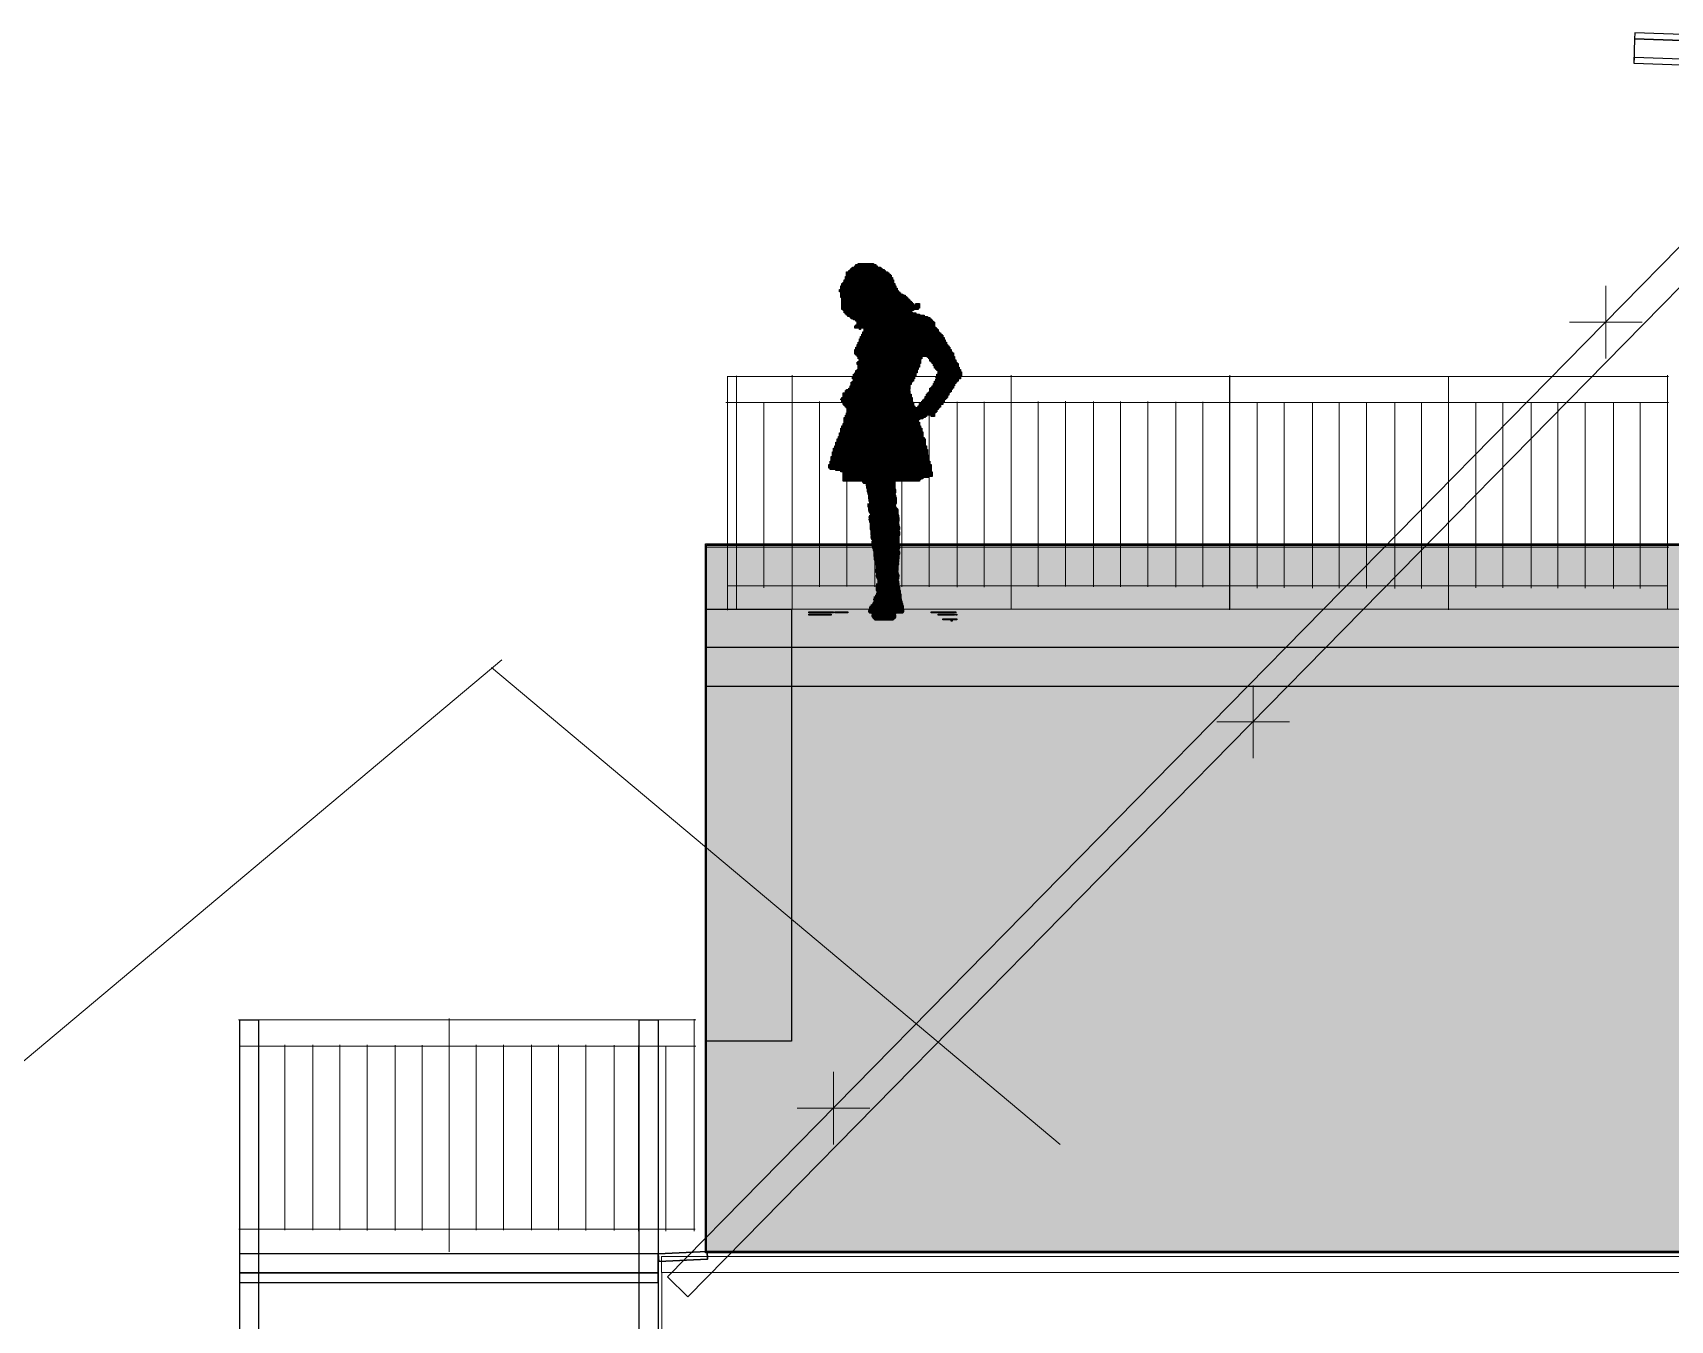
# Model space of a CAD drawing. Header units: millimetres. Extents: x 8 to 41779, y 4087 to 28530.
# Drawn here: x 15847 to 23634, y 17854 to 23975 of the extents above; entities that cross this region are included whole.
import ezdxf

# ---------------------------------------------------------------- set-up
doc = ezdxf.new("R2010")
doc.units = ezdxf.units.MM
doc.header["$LTSCALE"] = 50
doc.linetypes.add('PDF_70-6_70-6_0-0_0-0', pattern=[141.2, 70.6, -70.6, 0, 0])
for name, color, linetype in [('00_Wand_Bestand', 7, 'Continuous'), ('01_Daemmung_neu', 9, 'Continuous'), ('05_Linien_stark', 7, 'Continuous'), ('06_Linien_fein', 3, 'Continuous'), ('07_Bemassung', 6, 'Continuous')]:
    doc.layers.add(name, color=color, linetype=linetype)

msp = doc.modelspace()

# ---------------------------------------------------------------- hatches: boundary and pattern name
at = {"layer": '00_Wand_Bestand'}
for points in [[(19711.5, 22816.4), (19929.2, 22816.4), (19929.2, 22810.9), (19711.5, 22810.9)], [(19717.1, 22838.8), (19912.5, 22838.8), (19912.5, 22833.2), (19717.1, 22833.2)], [(19717.1, 22833.2), (19918.1, 22833.2), (19918.1, 22827.6), (19717.1, 22827.6)], [(19717.1, 22827.6), (19923.7, 22827.6), (19923.7, 22822), (19717.1, 22822)], [(19717.1, 22822), (19929.2, 22822), (19929.2, 22816.4), (19717.1, 22816.4)], [(19728.2, 22844.4), (19901.3, 22844.4), (19901.3, 22838.8), (19728.2, 22838.8)], [(19733.8, 22850), (19895.7, 22850), (19895.7, 22844.4), (19733.8, 22844.4)], [(19739.4, 22855.6), (19884.6, 22855.6), (19884.6, 22850), (19739.4, 22850)], [(19745, 22861.2), (19879, 22861.2), (19879, 22855.6), (19745, 22855.6)], [(19756.2, 22866.8), (19862.2, 22866.8), (19862.2, 22861.2), (19756.2, 22861.2)], [(19761.7, 22872.4), (19856.6, 22872.4), (19856.6, 22866.8), (19761.7, 22866.8)], [(19772.9, 22878), (19845.5, 22878), (19845.5, 22872.3), (19772.9, 22872.3)], [(19683.6, 22754.9), (19957.1, 22754.9), (19957.1, 22749.3), (19683.6, 22749.3)], [(19683.6, 22749.3), (19962.7, 22749.3), (19962.7, 22743.7), (19683.6, 22743.7)], [(19689.2, 22771.7), (19951.6, 22771.7), (19951.6, 22766.1), (19689.2, 22766.1)], [(19689.2, 22766.1), (19951.6, 22766.1), (19951.6, 22760.5), (19689.2, 22760.5)], [(19689.2, 22760.5), (19957.2, 22760.5), (19957.2, 22754.9), (19689.2, 22754.9)], [(19689.2, 22743.7), (19968.3, 22743.7), (19968.3, 22738.2), (19689.2, 22738.2)], [(19689.2, 22738.1), (19973.9, 22738.1), (19973.9, 22732.5), (19689.2, 22732.5)], [(19694.7, 22782.9), (19946, 22782.9), (19946, 22777.3), (19694.7, 22777.3)], [(19694.7, 22777.3), (19946, 22777.3), (19946, 22771.7), (19694.7, 22771.7)], [(19700.3, 22788.5), (19940.4, 22788.5), (19940.4, 22782.9), (19700.3, 22782.9)], [(19705.9, 22799.7), (19940.4, 22799.7), (19940.4, 22794.1), (19705.9, 22794.1)], [(19705.9, 22794), (19940.4, 22794), (19940.4, 22788.5), (19705.9, 22788.5)], [(19711.5, 22810.8), (19934.8, 22810.8), (19934.8, 22805.2), (19711.5, 22805.2)], [(19711.5, 22805.3), (19934.8, 22805.3), (19934.8, 22799.7), (19711.5, 22799.7)], [(19689.2, 22732.6), (19985.1, 22732.6), (19985.1, 22727), (19689.2, 22727)], [(19689.2, 22727), (19996.2, 22727), (19996.2, 22721.4), (19689.2, 22721.4)], [(19689.2, 22721.4), (20001.8, 22721.4), (20001.8, 22715.7), (19689.2, 22715.7)], [(19694.7, 22715.8), (20007.4, 22715.8), (20007.4, 22710.2), (19694.7, 22710.2)], [(19694.7, 22710.2), (20013, 22710.2), (20013, 22704.6), (19694.7, 22704.6)], [(19694.7, 22704.6), (20018.5, 22704.6), (20018.5, 22699), (19694.7, 22699)], [(19694.7, 22699), (20024.1, 22699), (20024.1, 22693.4), (19694.7, 22693.4)], [(19694.7, 22693.4), (20029.7, 22693.4), (20029.7, 22687.8), (19694.7, 22687.8)], [(19694.7, 22682.2), (20063.2, 22682.2), (20063.2, 22676.7), (19694.7, 22676.7)], [(19694.7, 22676.6), (20063.2, 22676.6), (20063.2, 22671), (19694.7, 22671)], [(19694.7, 22671), (20063.2, 22671), (20063.2, 22665.4), (19694.7, 22665.4)], [(19694.7, 22665.5), (20057.6, 22665.5), (20057.6, 22659.9), (19694.7, 22659.9)], [(19700.3, 22659.8), (20035.3, 22659.8), (20035.3, 22654.3), (19700.3, 22654.3)], [(19705.9, 22654.3), (20024.1, 22654.3), (20024.1, 22648.7), (19705.9, 22648.7)], [(19705.9, 22648.7), (20029.7, 22648.7), (20029.7, 22643.1), (19705.9, 22643.1)], [(19711.5, 22643.1), (20046.4, 22643.1), (20046.4, 22637.5), (19711.5, 22637.5)], [(19717.1, 22637.5), (20063.2, 22637.5), (20063.2, 22631.9), (19717.1, 22631.9)], [(19722.6, 22631.9), (20085.5, 22631.9), (20085.5, 22626.3), (19722.6, 22626.3)], [(19733.8, 22626.3), (20102.3, 22626.3), (20102.3, 22620.7), (19733.8, 22620.7)], [(19739.4, 22620.7), (20113.4, 22620.7), (20113.4, 22615.1), (19739.4, 22615.1)], [(19750.6, 22615.1), (20119, 22615.1), (20119, 22609.5), (19750.6, 22609.5)], [(19761.7, 22609.5), (20124.6, 22609.5), (20124.6, 22604), (19761.7, 22604)], [(19761.7, 22587.1), (20135.8, 22587.1), (20135.8, 22581.6), (19761.7, 22581.6)], [(19767.3, 22603.9), (20130.2, 22603.9), (20130.2, 22598.3), (19767.3, 22598.3)], [(19767.3, 22598.4), (20135.7, 22598.4), (20135.7, 22592.7), (19767.3, 22592.7)], [(19767.3, 22592.7), (20135.7, 22592.7), (20135.7, 22587.2), (19767.3, 22587.2)], [(19756.2, 22581.6), (20135.8, 22581.6), (20135.8, 22576), (19756.2, 22576)], [(19756.2, 22576), (20141.4, 22576), (20141.4, 22570.4), (19756.2, 22570.4)], [(19778.5, 22520.1), (20180.4, 22520.1), (20180.4, 22514.5), (19778.5, 22514.5)], [(19778.5, 22514.5), (20186, 22514.5), (20186, 22508.8), (19778.5, 22508.8)], [(19778.5, 22508.9), (20186, 22508.9), (20186, 22503.3), (19778.5, 22503.3)], [(19784.1, 22531.2), (20174.8, 22531.2), (20174.8, 22525.6), (19784.1, 22525.6)], [(19784.1, 22525.7), (20180.4, 22525.7), (20180.4, 22520.1), (19784.1, 22520.1)], [(19789.6, 22542.4), (20169.3, 22542.4), (20169.3, 22536.8), (19789.6, 22536.8)], [(19789.6, 22536.8), (20174.8, 22536.8), (20174.8, 22531.2), (19789.6, 22531.2)], [(19795.2, 22553.6), (20158.1, 22553.6), (20158.1, 22548), (19795.2, 22548)], [(19795.2, 22548), (20163.7, 22548), (20163.7, 22542.4), (19795.2, 22542.4)], [(19800.8, 22564.8), (20152.5, 22564.8), (20152.5, 22559.2), (19800.8, 22559.2)], [(19800.8, 22559.2), (20152.5, 22559.2), (20152.5, 22553.6), (19800.8, 22553.6)], [(19756.2, 22469.7), (20213.9, 22469.7), (20213.9, 22464.1), (19756.2, 22464.1)], [(19756.2, 22464.1), (20213.9, 22464.1), (20213.9, 22458.5), (19756.2, 22458.5)], [(19756.2, 22458.6), (20219.5, 22458.6), (20219.5, 22453), (19756.2, 22453)], [(19756.2, 22452.9), (20225.1, 22452.9), (20225.1, 22447.4), (19756.2, 22447.4)], [(19761.7, 22480.9), (20208.3, 22480.9), (20208.3, 22475.3), (19761.7, 22475.3)], [(19761.7, 22475.3), (20208.3, 22475.3), (20208.3, 22469.7), (19761.7, 22469.7)], [(19761.7, 22447.4), (20225.1, 22447.4), (20225.1, 22441.8), (19761.7, 22441.8)], [(19767.3, 22492.1), (20197.2, 22492.1), (20197.2, 22486.5), (19767.3, 22486.5)], [(19767.3, 22486.5), (20202.7, 22486.5), (20202.7, 22480.9), (19767.3, 22480.9)], [(19767.3, 22441.8), (20225.1, 22441.8), (20225.1, 22436.2), (19767.3, 22436.2)], [(19772.9, 22503.3), (20191.6, 22503.3), (20191.6, 22497.7), (19772.9, 22497.7)], [(19772.9, 22497.7), (20191.6, 22497.7), (20191.6, 22492.1), (19772.9, 22492.1)], [(19733.8, 22296.4), (19985.1, 22296.4), (19985.1, 22290.8), (19733.8, 22290.8)], [(19733.8, 22290.8), (19985.1, 22290.8), (19985.1, 22285.2), (19733.8, 22285.2)], [(19990.6, 22296.4), (20018.6, 22296.4), (20018.6, 22290.8), (19990.6, 22290.8)], [(19990.6, 22290.8), (20018.6, 22290.8), (20018.6, 22285.2), (19990.6, 22285.2)], [(20119, 22290.8), (20225.1, 22290.8), (20225.1, 22285.2), (20119, 22285.2)], [(20124.6, 22296.4), (20225.1, 22296.4), (20225.1, 22290.8), (20124.6, 22290.8)], [(19700.3, 22117.4), (20063.2, 22117.4), (20063.2, 22111.8), (19700.3, 22111.8)], [(19705.9, 22145.4), (20080, 22145.4), (20080, 22139.8), (19705.9, 22139.8)], [(19705.9, 22139.8), (20063.2, 22139.8), (20063.2, 22134.2), (19705.9, 22134.2)], [(19705.9, 22134.2), (20057.6, 22134.2), (20057.6, 22128.6), (19705.9, 22128.6)], [(19705.9, 22123), (20063.2, 22123), (20063.2, 22117.4), (19705.9, 22117.4)], [(19711.5, 22151), (20091.1, 22151), (20091.1, 22145.4), (19711.5, 22145.4)], [(19717.1, 22167.8), (20135.8, 22167.8), (20135.8, 22162.2), (19717.1, 22162.2)], [(19722.6, 22190.1), (20152.5, 22190.1), (20152.5, 22184.5), (19722.6, 22184.5)], [(19722.6, 22184.5), (20146.9, 22184.5), (20146.9, 22178.9), (19722.6, 22178.9)], [(19722.6, 22178.9), (20146.9, 22178.9), (20146.9, 22173.4), (19722.6, 22173.4)], [(19722.6, 22173.3), (20141.3, 22173.3), (20141.3, 22167.7), (19722.6, 22167.7)], [(19672.4, 22044.7), (20091.1, 22044.7), (20091.1, 22039.2), (19672.4, 22039.2)], [(19672.4, 22039.1), (20091.1, 22039.1), (20091.1, 22033.5), (19672.4, 22033.5)], [(19678, 22055.9), (20080, 22055.9), (20080, 22050.3), (19678, 22050.3)], [(19678, 22050.3), (20085.5, 22050.3), (20085.5, 22044.7), (19678, 22044.7)], [(19683.6, 22072.7), (20079.9, 22072.7), (20079.9, 22067.1), (19683.6, 22067.1)], [(19683.6, 22067.1), (20079.9, 22067.1), (20079.9, 22061.5), (19683.6, 22061.5)], [(19683.6, 22061.5), (20079.9, 22061.5), (20079.9, 22055.9), (19683.6, 22055.9)], [(19689.2, 22095.1), (20074.4, 22095.1), (20074.4, 22089.5), (19689.2, 22089.5)], [(19689.2, 22089.5), (20074.4, 22089.5), (20074.4, 22083.9), (19689.2, 22083.9)], [(19689.2, 22083.9), (20074.4, 22083.9), (20074.4, 22078.3), (19689.2, 22078.3)], [(19689.2, 22078.3), (20080, 22078.3), (20080, 22072.7), (19689.2, 22072.7)], [(19694.7, 22106.2), (20068.8, 22106.2), (20068.8, 22100.6), (19694.7, 22100.6)], [(19694.7, 22100.6), (20068.8, 22100.6), (20068.8, 22095), (19694.7, 22095)], [(19700.3, 22111.8), (20063.2, 22111.8), (20063.2, 22106.2), (19700.3, 22106.2)], [(19644.5, 21960.9), (20107.8, 21960.9), (20107.8, 21955.3), (19644.5, 21955.3)], [(19650.1, 21983.2), (20102.3, 21983.2), (20102.3, 21977.6), (19650.1, 21977.6)], [(19650.1, 21977.6), (20102.3, 21977.6), (20102.3, 21972), (19650.1, 21972)], [(19650.1, 21972), (20102.3, 21972), (20102.3, 21966.4), (19650.1, 21966.4)], [(19650.1, 21966.4), (20107.9, 21966.4), (20107.9, 21960.8), (19650.1, 21960.8)], [(19655.6, 22000), (20096.7, 22000), (20096.7, 21994.4), (19655.6, 21994.4)], [(19655.6, 21994.4), (20102.3, 21994.4), (20102.3, 21988.8), (19655.6, 21988.8)], [(19655.6, 21988.8), (20102.3, 21988.8), (20102.3, 21983.2), (19655.6, 21983.2)], [(19661.3, 22011.2), (20096.7, 22011.2), (20096.7, 22005.6), (19661.3, 22005.6)], [(19661.3, 22005.6), (20096.7, 22005.6), (20096.7, 22000), (19661.3, 22000)], [(19666.8, 22027.9), (20091.1, 22027.9), (20091.1, 22022.3), (19666.8, 22022.3)], [(19666.8, 22022.3), (20091.1, 22022.3), (20091.1, 22016.8), (19666.8, 22016.8)], [(19666.8, 22016.8), (20091.1, 22016.8), (20091.1, 22011.2), (19666.8, 22011.2)], [(19672.4, 22033.6), (20091.1, 22033.6), (20091.1, 22028), (19672.4, 22028)], [(19633.3, 21921.7), (20119, 21921.7), (20119, 21916.1), (19633.3, 21916.1)], [(19633.3, 21916.1), (20119, 21916.1), (20119, 21910.5), (19633.3, 21910.5)], [(19633.3, 21910.5), (20119, 21910.5), (20119, 21904.9), (19633.3, 21904.9)], [(19638.9, 21938.5), (20113.4, 21938.5), (20113.4, 21932.9), (19638.9, 21932.9)], [(19638.9, 21932.9), (20113.4, 21932.9), (20113.4, 21927.3), (19638.9, 21927.3)], [(19638.9, 21927.3), (20113.4, 21927.3), (20113.4, 21921.7), (19638.9, 21921.7)], [(19638.9, 21904.9), (20119, 21904.9), (20119, 21899.3), (19638.9, 21899.3)], [(19644.5, 21955.2), (20107.8, 21955.2), (20107.8, 21949.7), (19644.5, 21949.7)], [(19644.5, 21949.7), (20107.8, 21949.7), (20107.8, 21944), (19644.5, 21944)], [(19644.5, 21944.1), (20107.8, 21944.1), (20107.8, 21938.5), (19644.5, 21938.5)], [(19666.8, 21899.3), (20119, 21899.3), (20119, 21893.7), (19666.8, 21893.7)], [(19689.2, 21893.7), (20119, 21893.7), (20119, 21888.1), (19689.2, 21888.1)], [(19700.3, 21888.1), (20124.6, 21888.1), (20124.6, 21882.6), (19700.3, 21882.6)], [(19700.3, 21882.6), (20124.6, 21882.6), (20124.6, 21877), (19700.3, 21877)], [(19700.3, 21877), (20124.6, 21877), (20124.6, 21871.4), (19700.3, 21871.4)], [(19700.3, 21871.4), (20124.6, 21871.4), (20124.6, 21865.8), (19700.3, 21865.8)], [(19700.3, 21865.8), (20107.8, 21865.8), (20107.8, 21860.2), (19700.3, 21860.2)], [(19700.3, 21860.2), (20079.9, 21860.2), (20079.9, 21854.6), (19700.3, 21854.6)], [(19700.3, 21854.6), (20068.8, 21854.6), (20068.8, 21849), (19700.3, 21849)], [(19700.3, 21849), (20063.2, 21849), (20063.2, 21843.4), (19700.3, 21843.4)], [(19538.4, 21222.7), (19655.6, 21222.7), (19655.6, 21217.1), (19538.4, 21217.1)], [(19538.4, 21211.5), (19644.5, 21211.5), (19644.5, 21205.9), (19538.4, 21205.9)], [(19661.3, 21222.7), (19722.7, 21222.7), (19722.7, 21217.1), (19661.3, 21217.1)], [(20119, 21222.7), (20236.2, 21222.7), (20236.2, 21217.1), (20119, 21217.1)], [(20152.5, 21211.5), (20230.7, 21211.5), (20230.7, 21205.9), (20152.5, 21205.9)], [(20236.2, 21211.5), (20241.8, 21211.5), (20241.8, 21205.9), (20236.2, 21205.9)]]:
    msp.add_hatch(color=7, dxfattribs=at).paths.add_polyline_path(points)
at = {"layer": '01_Daemmung_neu'}
msp.add_hatch(color=7, dxfattribs=at).paths.add_polyline_path([(19045.6, 21545.3), (30229.1, 21545.3), (30229.1, 18174), (19045.6, 18174)])
at = {"layer": '07_Bemassung'}
for points in [[(20174.8, 21189.2), (20241.8, 21189.2), (20241.8, 21183.6), (20174.8, 21183.6)], [(20213.9, 21183.5), (20219.5, 21183.5), (20219.5, 21178), (20213.9, 21178)]]:
    msp.add_hatch(color=7, dxfattribs=at).paths.add_polyline_path(points)

# ---------------------------------------------------------------- linework, layer by layer
at = {"layer": '00_Wand_Bestand'}
for points in [[(19711.5, 22816.4), (19929.2, 22816.4), (19929.2, 22810.9), (19711.5, 22810.9)], [(19717.1, 22838.8), (19912.5, 22838.8), (19912.5, 22833.2), (19717.1, 22833.2)], [(19717.1, 22833.2), (19918.1, 22833.2), (19918.1, 22827.6), (19717.1, 22827.6)], [(19717.1, 22827.6), (19923.7, 22827.6), (19923.7, 22822), (19717.1, 22822)], [(19717.1, 22822), (19929.2, 22822), (19929.2, 22816.4), (19717.1, 22816.4)], [(19728.2, 22844.4), (19901.3, 22844.4), (19901.3, 22838.8), (19728.2, 22838.8)], [(19733.8, 22850), (19895.7, 22850), (19895.7, 22844.4), (19733.8, 22844.4)], [(19739.4, 22855.6), (19884.6, 22855.6), (19884.6, 22850), (19739.4, 22850)], [(19745, 22861.2), (19879, 22861.2), (19879, 22855.6), (19745, 22855.6)], [(19756.2, 22866.8), (19862.2, 22866.8), (19862.2, 22861.2), (19756.2, 22861.2)], [(19761.7, 22872.4), (19856.6, 22872.4), (19856.6, 22866.8), (19761.7, 22866.8)], [(19772.9, 22878), (19845.5, 22878), (19845.5, 22872.3), (19772.9, 22872.3)], [(19683.6, 22754.9), (19957.1, 22754.9), (19957.1, 22749.3), (19683.6, 22749.3)], [(19683.6, 22749.3), (19962.7, 22749.3), (19962.7, 22743.7), (19683.6, 22743.7)], [(19689.2, 22771.7), (19951.6, 22771.7), (19951.6, 22766.1), (19689.2, 22766.1)], [(19689.2, 22766.1), (19951.6, 22766.1), (19951.6, 22760.5), (19689.2, 22760.5)], [(19689.2, 22760.5), (19957.2, 22760.5), (19957.2, 22754.9), (19689.2, 22754.9)], [(19689.2, 22743.7), (19968.3, 22743.7), (19968.3, 22738.2), (19689.2, 22738.2)], [(19689.2, 22738.1), (19973.9, 22738.1), (19973.9, 22732.5), (19689.2, 22732.5)], [(19694.7, 22782.9), (19946, 22782.9), (19946, 22777.3), (19694.7, 22777.3)], [(19694.7, 22777.3), (19946, 22777.3), (19946, 22771.7), (19694.7, 22771.7)], [(19700.3, 22788.5), (19940.4, 22788.5), (19940.4, 22782.9), (19700.3, 22782.9)], [(19705.9, 22799.7), (19940.4, 22799.7), (19940.4, 22794.1), (19705.9, 22794.1)], [(19705.9, 22794), (19940.4, 22794), (19940.4, 22788.5), (19705.9, 22788.5)], [(19711.5, 22810.8), (19934.8, 22810.8), (19934.8, 22805.2), (19711.5, 22805.2)], [(19711.5, 22805.3), (19934.8, 22805.3), (19934.8, 22799.7), (19711.5, 22799.7)], [(19689.2, 22732.6), (19985.1, 22732.6), (19985.1, 22727), (19689.2, 22727)], [(19689.2, 22727), (19996.2, 22727), (19996.2, 22721.4), (19689.2, 22721.4)], [(19689.2, 22721.4), (20001.8, 22721.4), (20001.8, 22715.7), (19689.2, 22715.7)], [(19694.7, 22715.8), (20007.4, 22715.8), (20007.4, 22710.2), (19694.7, 22710.2)], [(19694.7, 22710.2), (20013, 22710.2), (20013, 22704.6), (19694.7, 22704.6)], [(19694.7, 22704.6), (20018.5, 22704.6), (20018.5, 22699), (19694.7, 22699)], [(19694.7, 22699), (20024.1, 22699), (20024.1, 22693.4), (19694.7, 22693.4)], [(19694.7, 22693.4), (20029.7, 22693.4), (20029.7, 22687.8), (19694.7, 22687.8)], [(19694.7, 22682.2), (20063.2, 22682.2), (20063.2, 22676.7), (19694.7, 22676.7)], [(19694.7, 22676.6), (20063.2, 22676.6), (20063.2, 22671), (19694.7, 22671)], [(19694.7, 22671), (20063.2, 22671), (20063.2, 22665.4), (19694.7, 22665.4)], [(19694.7, 22665.5), (20057.6, 22665.5), (20057.6, 22659.9), (19694.7, 22659.9)], [(19700.3, 22659.8), (20035.3, 22659.8), (20035.3, 22654.3), (19700.3, 22654.3)], [(19705.9, 22654.3), (20024.1, 22654.3), (20024.1, 22648.7), (19705.9, 22648.7)], [(19705.9, 22648.7), (20029.7, 22648.7), (20029.7, 22643.1), (19705.9, 22643.1)], [(19711.5, 22643.1), (20046.4, 22643.1), (20046.4, 22637.5), (19711.5, 22637.5)], [(19717.1, 22637.5), (20063.2, 22637.5), (20063.2, 22631.9), (19717.1, 22631.9)], [(19722.6, 22631.9), (20085.5, 22631.9), (20085.5, 22626.3), (19722.6, 22626.3)], [(19733.8, 22626.3), (20102.3, 22626.3), (20102.3, 22620.7), (19733.8, 22620.7)], [(19739.4, 22620.7), (20113.4, 22620.7), (20113.4, 22615.1), (19739.4, 22615.1)], [(19750.6, 22615.1), (20119, 22615.1), (20119, 22609.5), (19750.6, 22609.5)], [(19761.7, 22609.5), (20124.6, 22609.5), (20124.6, 22604), (19761.7, 22604)], [(19761.7, 22587.1), (20135.8, 22587.1), (20135.8, 22581.6), (19761.7, 22581.6)], [(19767.3, 22603.9), (20130.2, 22603.9), (20130.2, 22598.3), (19767.3, 22598.3)], [(19767.3, 22598.4), (20135.7, 22598.4), (20135.7, 22592.7), (19767.3, 22592.7)], [(19767.3, 22592.7), (20135.7, 22592.7), (20135.7, 22587.2), (19767.3, 22587.2)], [(19756.2, 22581.6), (20135.8, 22581.6), (20135.8, 22576), (19756.2, 22576)], [(19756.2, 22576), (20141.4, 22576), (20141.4, 22570.4), (19756.2, 22570.4)], [(19778.5, 22520.1), (20180.4, 22520.1), (20180.4, 22514.5), (19778.5, 22514.5)], [(19778.5, 22514.5), (20186, 22514.5), (20186, 22508.8), (19778.5, 22508.8)], [(19778.5, 22508.9), (20186, 22508.9), (20186, 22503.3), (19778.5, 22503.3)], [(19784.1, 22531.2), (20174.8, 22531.2), (20174.8, 22525.6), (19784.1, 22525.6)], [(19784.1, 22525.7), (20180.4, 22525.7), (20180.4, 22520.1), (19784.1, 22520.1)], [(19789.6, 22542.4), (20169.3, 22542.4), (20169.3, 22536.8), (19789.6, 22536.8)], [(19789.6, 22536.8), (20174.8, 22536.8), (20174.8, 22531.2), (19789.6, 22531.2)], [(19795.2, 22553.6), (20158.1, 22553.6), (20158.1, 22548), (19795.2, 22548)], [(19795.2, 22548), (20163.7, 22548), (20163.7, 22542.4), (19795.2, 22542.4)], [(19800.8, 22564.8), (20152.5, 22564.8), (20152.5, 22559.2), (19800.8, 22559.2)], [(19800.8, 22559.2), (20152.5, 22559.2), (20152.5, 22553.6), (19800.8, 22553.6)], [(19756.2, 22469.7), (20213.9, 22469.7), (20213.9, 22464.1), (19756.2, 22464.1)], [(19756.2, 22464.1), (20213.9, 22464.1), (20213.9, 22458.5), (19756.2, 22458.5)], [(19756.2, 22458.6), (20219.5, 22458.6), (20219.5, 22453), (19756.2, 22453)], [(19756.2, 22452.9), (20225.1, 22452.9), (20225.1, 22447.4), (19756.2, 22447.4)], [(19761.7, 22480.9), (20208.3, 22480.9), (20208.3, 22475.3), (19761.7, 22475.3)], [(19761.7, 22475.3), (20208.3, 22475.3), (20208.3, 22469.7), (19761.7, 22469.7)], [(19761.7, 22447.4), (20225.1, 22447.4), (20225.1, 22441.8), (19761.7, 22441.8)], [(19767.3, 22492.1), (20197.2, 22492.1), (20197.2, 22486.5), (19767.3, 22486.5)], [(19767.3, 22486.5), (20202.7, 22486.5), (20202.7, 22480.9), (19767.3, 22480.9)], [(19767.3, 22441.8), (20225.1, 22441.8), (20225.1, 22436.2), (19767.3, 22436.2)], [(19772.9, 22503.3), (20191.6, 22503.3), (20191.6, 22497.7), (19772.9, 22497.7)], [(19772.9, 22497.7), (20191.6, 22497.7), (20191.6, 22492.1), (19772.9, 22492.1)], [(19733.8, 22296.4), (19985.1, 22296.4), (19985.1, 22290.8), (19733.8, 22290.8)], [(19733.8, 22290.8), (19985.1, 22290.8), (19985.1, 22285.2), (19733.8, 22285.2)], [(19990.6, 22296.4), (20018.6, 22296.4), (20018.6, 22290.8), (19990.6, 22290.8)], [(19990.6, 22290.8), (20018.6, 22290.8), (20018.6, 22285.2), (19990.6, 22285.2)], [(20119, 22290.8), (20225.1, 22290.8), (20225.1, 22285.2), (20119, 22285.2)], [(20124.6, 22296.4), (20225.1, 22296.4), (20225.1, 22290.8), (20124.6, 22290.8)], [(19700.3, 22117.4), (20063.2, 22117.4), (20063.2, 22111.8), (19700.3, 22111.8)], [(19705.9, 22145.4), (20080, 22145.4), (20080, 22139.8), (19705.9, 22139.8)], [(19705.9, 22139.8), (20063.2, 22139.8), (20063.2, 22134.2), (19705.9, 22134.2)], [(19705.9, 22134.2), (20057.6, 22134.2), (20057.6, 22128.6), (19705.9, 22128.6)], [(19705.9, 22123), (20063.2, 22123), (20063.2, 22117.4), (19705.9, 22117.4)], [(19711.5, 22151), (20091.1, 22151), (20091.1, 22145.4), (19711.5, 22145.4)], [(19717.1, 22167.8), (20135.8, 22167.8), (20135.8, 22162.2), (19717.1, 22162.2)], [(19722.6, 22190.1), (20152.5, 22190.1), (20152.5, 22184.5), (19722.6, 22184.5)], [(19722.6, 22184.5), (20146.9, 22184.5), (20146.9, 22178.9), (19722.6, 22178.9)], [(19722.6, 22178.9), (20146.9, 22178.9), (20146.9, 22173.4), (19722.6, 22173.4)], [(19722.6, 22173.3), (20141.3, 22173.3), (20141.3, 22167.7), (19722.6, 22167.7)], [(19672.4, 22044.7), (20091.1, 22044.7), (20091.1, 22039.2), (19672.4, 22039.2)], [(19672.4, 22039.1), (20091.1, 22039.1), (20091.1, 22033.5), (19672.4, 22033.5)], [(19678, 22055.9), (20080, 22055.9), (20080, 22050.3), (19678, 22050.3)], [(19678, 22050.3), (20085.5, 22050.3), (20085.5, 22044.7), (19678, 22044.7)], [(19683.6, 22072.7), (20079.9, 22072.7), (20079.9, 22067.1), (19683.6, 22067.1)], [(19683.6, 22067.1), (20079.9, 22067.1), (20079.9, 22061.5), (19683.6, 22061.5)], [(19683.6, 22061.5), (20079.9, 22061.5), (20079.9, 22055.9), (19683.6, 22055.9)], [(19689.2, 22095.1), (20074.4, 22095.1), (20074.4, 22089.5), (19689.2, 22089.5)], [(19689.2, 22089.5), (20074.4, 22089.5), (20074.4, 22083.9), (19689.2, 22083.9)], [(19689.2, 22083.9), (20074.4, 22083.9), (20074.4, 22078.3), (19689.2, 22078.3)], [(19689.2, 22078.3), (20080, 22078.3), (20080, 22072.7), (19689.2, 22072.7)], [(19694.7, 22106.2), (20068.8, 22106.2), (20068.8, 22100.6), (19694.7, 22100.6)], [(19694.7, 22100.6), (20068.8, 22100.6), (20068.8, 22095), (19694.7, 22095)], [(19700.3, 22111.8), (20063.2, 22111.8), (20063.2, 22106.2), (19700.3, 22106.2)], [(19644.5, 21960.9), (20107.8, 21960.9), (20107.8, 21955.3), (19644.5, 21955.3)], [(19650.1, 21983.2), (20102.3, 21983.2), (20102.3, 21977.6), (19650.1, 21977.6)], [(19650.1, 21977.6), (20102.3, 21977.6), (20102.3, 21972), (19650.1, 21972)], [(19650.1, 21972), (20102.3, 21972), (20102.3, 21966.4), (19650.1, 21966.4)], [(19650.1, 21966.4), (20107.9, 21966.4), (20107.9, 21960.8), (19650.1, 21960.8)], [(19655.6, 22000), (20096.7, 22000), (20096.7, 21994.4), (19655.6, 21994.4)], [(19655.6, 21994.4), (20102.3, 21994.4), (20102.3, 21988.8), (19655.6, 21988.8)], [(19655.6, 21988.8), (20102.3, 21988.8), (20102.3, 21983.2), (19655.6, 21983.2)], [(19661.3, 22011.2), (20096.7, 22011.2), (20096.7, 22005.6), (19661.3, 22005.6)], [(19661.3, 22005.6), (20096.7, 22005.6), (20096.7, 22000), (19661.3, 22000)], [(19666.8, 22027.9), (20091.1, 22027.9), (20091.1, 22022.3), (19666.8, 22022.3)], [(19666.8, 22022.3), (20091.1, 22022.3), (20091.1, 22016.8), (19666.8, 22016.8)], [(19666.8, 22016.8), (20091.1, 22016.8), (20091.1, 22011.2), (19666.8, 22011.2)], [(19672.4, 22033.6), (20091.1, 22033.6), (20091.1, 22028), (19672.4, 22028)], [(19633.3, 21921.7), (20119, 21921.7), (20119, 21916.1), (19633.3, 21916.1)], [(19633.3, 21916.1), (20119, 21916.1), (20119, 21910.5), (19633.3, 21910.5)], [(19633.3, 21910.5), (20119, 21910.5), (20119, 21904.9), (19633.3, 21904.9)], [(19638.9, 21938.5), (20113.4, 21938.5), (20113.4, 21932.9), (19638.9, 21932.9)], [(19638.9, 21932.9), (20113.4, 21932.9), (20113.4, 21927.3), (19638.9, 21927.3)], [(19638.9, 21927.3), (20113.4, 21927.3), (20113.4, 21921.7), (19638.9, 21921.7)], [(19638.9, 21904.9), (20119, 21904.9), (20119, 21899.3), (19638.9, 21899.3)], [(19644.5, 21955.2), (20107.8, 21955.2), (20107.8, 21949.7), (19644.5, 21949.7)], [(19644.5, 21949.7), (20107.8, 21949.7), (20107.8, 21944), (19644.5, 21944)], [(19644.5, 21944.1), (20107.8, 21944.1), (20107.8, 21938.5), (19644.5, 21938.5)], [(19666.8, 21899.3), (20119, 21899.3), (20119, 21893.7), (19666.8, 21893.7)], [(19689.2, 21893.7), (20119, 21893.7), (20119, 21888.1), (19689.2, 21888.1)], [(19700.3, 21888.1), (20124.6, 21888.1), (20124.6, 21882.6), (19700.3, 21882.6)], [(19700.3, 21882.6), (20124.6, 21882.6), (20124.6, 21877), (19700.3, 21877)], [(19700.3, 21877), (20124.6, 21877), (20124.6, 21871.4), (19700.3, 21871.4)], [(19700.3, 21871.4), (20124.6, 21871.4), (20124.6, 21865.8), (19700.3, 21865.8)], [(19700.3, 21865.8), (20107.8, 21865.8), (20107.8, 21860.2), (19700.3, 21860.2)], [(19700.3, 21860.2), (20079.9, 21860.2), (20079.9, 21854.6), (19700.3, 21854.6)], [(19700.3, 21854.6), (20068.8, 21854.6), (20068.8, 21849), (19700.3, 21849)], [(19700.3, 21849), (20063.2, 21849), (20063.2, 21843.4), (19700.3, 21843.4)], [(19538.4, 21222.7), (19655.6, 21222.7), (19655.6, 21217.1), (19538.4, 21217.1)], [(19538.4, 21211.5), (19644.5, 21211.5), (19644.5, 21205.9), (19538.4, 21205.9)], [(19661.3, 21222.7), (19722.7, 21222.7), (19722.7, 21217.1), (19661.3, 21217.1)], [(20119, 21222.7), (20236.2, 21222.7), (20236.2, 21217.1), (20119, 21217.1)], [(20152.5, 21211.5), (20230.7, 21211.5), (20230.7, 21205.9), (20152.5, 21205.9)], [(20236.2, 21211.5), (20241.8, 21211.5), (20241.8, 21205.9), (20236.2, 21205.9)]]:
    msp.add_lwpolyline(points, close=True, dxfattribs=at)
at = {"layer": '01_Daemmung_neu'}
msp.add_lwpolyline([(19045.6, 21545.3), (30229.1, 21545.3), (30229.1, 18174), (19045.6, 18174)], close=True, dxfattribs=at)
at = {"layer": '05_Linien_stark', "lineweight": 15}
for p, q in [((19149.1, 22340.5), (21544.2, 22340.5)), ((19151.2, 22342), (19151.2, 21230.6)), ((19192.9, 22343.5), (19192.9, 21232.2)), ((19458.2, 22347.6), (19458.2, 21236.2)), ((20499.4, 22347.4), (20499.4, 21237.5)), ((21532, 22340.5), (23625.8, 22340.5)), ((21538.8, 22342.1), (21538.8, 21230.7)), ((21539.2, 22347.6), (21539.2, 21237.6)), ((22580, 22341.9), (22580, 21231.9)), ((23620.8, 22347.6), (23620.8, 21237.6)), ((19143.4, 22216.6), (21543.7, 22216.6)), ((19322.9, 22218), (19322.9, 21336.7)), ((19588.2, 22222.1), (19588.2, 21340.8)), ((19717.9, 22223), (19717.9, 21341.6)), ((19851.8, 22221.9), (19851.8, 21340.6)), ((19979.3, 22221.8), (19979.3, 21340.4)), ((20109.5, 22221.5), (20109.5, 21340.2)), ((20243.4, 22220.4), (20243.4, 21339.1)), ((20370.9, 22220.3), (20370.9, 21339)), ((20628.2, 22222.2), (20628.2, 21340.8)), ((20757.9, 22223.1), (20757.9, 21341.7)), ((20891.7, 22221.9), (20891.7, 21340.6)), ((21019.2, 22221.9), (21019.2, 21340.5)), ((21149.5, 22221.6), (21149.5, 21340.2)), ((21283.3, 22220.4), (21283.3, 21339.1)), ((21410.8, 22220.4), (21410.8, 21339)), ((21541, 22216.5), (23625.3, 22216.5)), ((21668.8, 22216.6), (21668.8, 21335.2)), ((21798.5, 22217.5), (21798.5, 21336.1)), ((21932.4, 22216.4), (21932.4, 21335)), ((22059.9, 22216.3), (22059.9, 21334.9)), ((22190.1, 22216), (22190.1, 21334.6)), ((22324, 22214.9), (22324, 21333.5)), ((22451.4, 22214.8), (22451.4, 21333.5)), ((22708.8, 22216.6), (22708.8, 21335.3)), ((22838.5, 22217.5), (22838.5, 21336.2)), ((22972.4, 22216.4), (22972.4, 21335.1)), ((23099.8, 22216.3), (23099.8, 21335)), ((23230.1, 22216), (23230.1, 21334.7)), ((23363.9, 22214.9), (23363.9, 21333.6)), ((23491.4, 22214.8), (23491.4, 21333.5)), ((19150.6, 21345.4), (21540.3, 21345.4)), ((21533.3, 21345.3), (23621.9, 21345.3)), ((19045.4, 21234.1), (24646.4, 21234.1)), ((16825.1, 19281.6), (19000.6, 19281.6)), ((17827.3, 19288.5), (17827.3, 18178.5)), ((18992.2, 19286.1), (18992.2, 18276.9)), ((16833.7, 19157.7), (19000.3, 19157.7)), ((17045.8, 19164.1), (17045.8, 18282.7)), ((17179.6, 19163), (17179.6, 18281.6)), ((17307.1, 19162.9), (17307.1, 18281.5)), ((17437.3, 19162.6), (17437.3, 18281.2)), ((17571.2, 19161.5), (17571.2, 18280.1)), ((17698.7, 19161.4), (17698.7, 18280.1)), ((17956, 19163.3), (17956, 18281.9)), ((18085.7, 19164.1), (18085.7, 18282.8)), ((18219.6, 19163), (18219.6, 18281.7)), ((18347.1, 19163), (18347.1, 18281.6)), ((18477.3, 19162.6), (18477.3, 18281.3)), ((18611.2, 19161.5), (18611.2, 18280.2)), ((18728.1, 19159.6), (18728.1, 18278.3)), ((18858.3, 19159.3), (18858.3, 18277.9)), ((16826.9, 18286.4), (18997.2, 18286.4))]:
    msp.add_line(p, q, dxfattribs=at)
msp.add_lwpolyline([(24656.3, 23952.9), (24753.2, 23857.7), (18962.3, 17964.9), (18865.4, 18060.1)], close=True, dxfattribs=at)
at = {"layer": '05_Linien_stark', "lineweight": 25}
for points in [[(30354.3, 23589.1), (30358.4, 23705.4), (23464.7, 23946.1), (23460.6, 23829.9)], [(30380.7, 23704.3), (30381.7, 23733.4), (23465.7, 23974.9), (23464.7, 23945.8)], [(30355.3, 23589.1), (30356.3, 23615.8), (23461.6, 23856.6), (23460.6, 23829.9)], [(19051.8, 21539.1), (30222.9, 21539.1), (30222.9, 18180.2), (19051.8, 18180.2)], [(19051.8, 21234), (19456, 21234), (19456, 19180.5), (19051.8, 19180.5)], [(19051.7, 21053.5), (25859.4, 21053.5), (25859.4, 20866.8), (19051.7, 20866.8)], [(16832.6, 19283), (16920.2, 19283), (16920.2, 12190.4), (16832.6, 12190.4)], [(18730.1, 19282.2), (18820.9, 19282.2), (18820.9, 12196.3), (18730.1, 12196.3)], [(16832.4, 18171.1), (18819.9, 18171.1), (18819.9, 18079.6), (16832.4, 18079.6)], [(16832.3, 18079.8), (18820, 18079.8), (18820, 18031.7), (16832.3, 18031.7)]]:
    msp.add_lwpolyline(points, close=True, dxfattribs=at)
at = {"layer": '05_Linien_stark', "lineweight": 211}
for points in [[(19800.8, 21843.4), (19940.4, 21843.4), (19940.4, 21837.8), (19800.8, 21837.8)], [(19817.6, 21837.8), (19940.4, 21837.8), (19940.4, 21832.3), (19817.6, 21832.3)], [(19817.6, 21832.2), (19940.4, 21832.2), (19940.4, 21826.6), (19817.6, 21826.6)], [(19817.6, 21826.7), (19940.4, 21826.7), (19940.4, 21821), (19817.6, 21821)], [(19820.3, 21821), (19940.4, 21821), (19940.4, 21815.4), (19820.3, 21815.4)], [(19820.3, 21815.4), (19940.4, 21815.4), (19940.4, 21809.9), (19820.3, 21809.9)], [(19823.1, 21809.9), (19940.4, 21809.9), (19940.4, 21804.3), (19823.1, 21804.3)], [(19823.1, 21804.3), (19943.2, 21804.3), (19943.2, 21798.7), (19823.1, 21798.7)], [(19823.1, 21798.7), (19943.2, 21798.7), (19943.2, 21793.1), (19823.1, 21793.1)], [(19825.9, 21793.1), (19943.2, 21793.1), (19943.2, 21787.5), (19825.9, 21787.5)], [(19825.9, 21787.5), (19940.4, 21787.5), (19940.4, 21781.9), (19825.9, 21781.9)], [(19825.9, 21737.2), (19943.2, 21737.2), (19943.2, 21731.6), (19825.9, 21731.6)], [(19825.9, 21731.5), (19940.4, 21731.5), (19940.4, 21726), (19825.9, 21726)], [(19825.9, 21726), (19943.2, 21726), (19943.2, 21720.4), (19825.9, 21720.4)], [(19828.7, 21781.9), (19940.4, 21781.9), (19940.4, 21776.3), (19828.7, 21776.3)], [(19828.7, 21776.3), (19943.2, 21776.3), (19943.2, 21770.7), (19828.7, 21770.7)], [(19828.7, 21770.7), (19943.2, 21770.7), (19943.2, 21765.1), (19828.7, 21765.1)], [(19828.7, 21765.1), (19946, 21765.1), (19946, 21759.5), (19828.7, 21759.5)], [(19831.5, 21759.5), (19946, 21759.5), (19946, 21753.9), (19831.5, 21753.9)], [(19831.5, 21753.9), (19946, 21753.9), (19946, 21748.4), (19831.5, 21748.4)], [(19834.3, 21748.4), (19946, 21748.4), (19946, 21742.8), (19834.3, 21742.8)], [(19834.3, 21742.7), (19946, 21742.7), (19946, 21737.1), (19834.3, 21737.1)], [(19828.7, 21720.4), (19940.4, 21720.4), (19940.4, 21714.8), (19828.7, 21714.8)], [(19828.7, 21714.8), (19948.7, 21714.8), (19948.7, 21709.2), (19828.7, 21709.2)], [(19828.7, 21709.2), (19954.3, 21709.2), (19954.3, 21703.6), (19828.7, 21703.6)], [(19831.5, 21703.6), (19954.3, 21703.6), (19954.3, 21698), (19831.5, 21698)], [(19831.5, 21675.7), (19957.1, 21675.7), (19957.1, 21670.1), (19831.5, 21670.1)], [(19831.5, 21664.5), (19959.9, 21664.5), (19959.9, 21658.9), (19831.5, 21658.9)], [(19834.3, 21698), (19954.3, 21698), (19954.3, 21692.4), (19834.3, 21692.4)], [(19834.3, 21681.2), (19957.1, 21681.2), (19957.1, 21675.7), (19834.3, 21675.7)], [(19834.3, 21670.1), (19959.9, 21670.1), (19959.9, 21664.5), (19834.3, 21664.5)], [(19834.3, 21653.3), (19957.1, 21653.3), (19957.1, 21647.7), (19834.3, 21647.7)], [(19837.1, 21692.4), (19954.3, 21692.4), (19954.3, 21686.8), (19837.1, 21686.8)], [(19837.1, 21658.9), (19959.9, 21658.9), (19959.9, 21653.3), (19837.1, 21653.3)], [(19837.1, 21647.7), (19957.1, 21647.7), (19957.1, 21642.1), (19837.1, 21642.1)], [(19839.9, 21686.8), (19954.3, 21686.8), (19954.3, 21681.2), (19839.9, 21681.2)], [(19837.1, 21642.1), (19957.1, 21642.1), (19957.1, 21636.5), (19837.1, 21636.5)], [(19837.1, 21636.5), (19959.9, 21636.5), (19959.9, 21630.9), (19837.1, 21630.9)], [(19837.1, 21630.9), (19959.9, 21630.9), (19959.9, 21625.3), (19837.1, 21625.3)], [(19837.1, 21625.3), (19962.7, 21625.3), (19962.7, 21619.7), (19837.1, 21619.7)], [(19837.1, 21619.7), (19962.7, 21619.7), (19962.7, 21614.1), (19837.1, 21614.1)], [(19839.9, 21614.1), (19959.9, 21614.1), (19959.9, 21608.6), (19839.9, 21608.6)], [(19839.9, 21608.5), (19959.9, 21608.5), (19959.9, 21602.9), (19839.9, 21602.9)], [(19839.9, 21603), (19962.7, 21603), (19962.7, 21597.4), (19839.9, 21597.4)], [(19839.9, 21597.4), (19962.7, 21597.4), (19962.7, 21591.8), (19839.9, 21591.8)], [(19839.9, 21591.8), (19962.7, 21591.8), (19962.7, 21586.2), (19839.9, 21586.2)], [(19839.9, 21580.6), (19959.9, 21580.6), (19959.9, 21575), (19839.9, 21575)], [(19842.7, 21586.2), (19959.9, 21586.2), (19959.9, 21580.6), (19842.7, 21580.6)], [(19842.7, 21575), (19959.9, 21575), (19959.9, 21569.4), (19842.7, 21569.4)], [(19845.5, 21569.4), (19959.9, 21569.4), (19959.9, 21563.8), (19845.5, 21563.8)], [(19845.5, 21558.2), (19959.9, 21558.2), (19959.9, 21552.6), (19845.5, 21552.6)], [(19845.5, 21552.6), (19959.9, 21552.6), (19959.9, 21547), (19845.5, 21547)], [(19845.5, 21547), (19959.9, 21547), (19959.9, 21541.4), (19845.5, 21541.4)], [(19845.5, 21541.4), (19962.7, 21541.4), (19962.7, 21535.8), (19845.5, 21535.8)], [(19848.3, 21563.8), (19959.9, 21563.8), (19959.9, 21558.2), (19848.3, 21558.2)], [(19848.3, 21535.8), (19962.7, 21535.8), (19962.7, 21530.2), (19848.3, 21530.2)], [(19848.3, 21530.3), (19962.7, 21530.3), (19962.7, 21524.7), (19848.3, 21524.7)], [(19851.1, 21524.6), (19959.9, 21524.6), (19959.9, 21519.1), (19851.1, 21519.1)], [(19851.1, 21519.1), (19959.9, 21519.1), (19959.9, 21513.5), (19851.1, 21513.5)], [(19853.9, 21513.5), (19959.9, 21513.5), (19959.9, 21507.9), (19853.9, 21507.9)], [(19853.9, 21507.9), (19962.7, 21507.9), (19962.7, 21502.3), (19853.9, 21502.3)], [(19853.9, 21502.3), (19962.7, 21502.3), (19962.7, 21496.7), (19853.9, 21496.7)], [(19853.9, 21496.7), (19959.9, 21496.7), (19959.9, 21491.1), (19853.9, 21491.1)], [(19853.9, 21491.1), (19959.9, 21491.1), (19959.9, 21485.5), (19853.9, 21485.5)], [(19856.6, 21485.5), (19959.9, 21485.5), (19959.9, 21479.9), (19856.6, 21479.9)], [(19856.6, 21479.9), (19959.9, 21479.9), (19959.9, 21474.3), (19856.6, 21474.3)], [(19856.6, 21474.3), (19957.1, 21474.3), (19957.1, 21468.7), (19856.6, 21468.7)], [(19859.4, 21468.8), (19957.1, 21468.8), (19957.1, 21463.2), (19859.4, 21463.2)], [(19859.4, 21463.2), (19957.1, 21463.2), (19957.1, 21457.5), (19859.4, 21457.5)], [(19862.2, 21457.5), (19954.3, 21457.5), (19954.3, 21452), (19862.2, 21452)], [(19862.2, 21452), (19957.1, 21452), (19957.1, 21446.4), (19862.2, 21446.4)], [(19862.2, 21424), (19954.4, 21424), (19954.4, 21418.4), (19862.2, 21418.4)], [(19862.2, 21418.4), (19951.6, 21418.4), (19951.6, 21412.8), (19862.2, 21412.8)], [(19865, 21446.4), (19954.3, 21446.4), (19954.3, 21440.8), (19865, 21440.8)], [(19865, 21440.8), (19954.3, 21440.8), (19954.3, 21435.2), (19865, 21435.2)], [(19865, 21435.2), (19954.3, 21435.2), (19954.3, 21429.6), (19865, 21429.6)], [(19865, 21429.6), (19954.3, 21429.6), (19954.3, 21424), (19865, 21424)], [(19865, 21412.8), (19954.3, 21412.8), (19954.3, 21407.2), (19865, 21407.2)], [(19865, 21396.1), (19959.9, 21396.1), (19959.9, 21390.5), (19865, 21390.5)], [(19865, 21345.7), (19959.9, 21345.7), (19959.9, 21340.1), (19865, 21340.1)], [(19865, 21340.1), (19962.7, 21340.1), (19962.7, 21334.5), (19865, 21334.5)], [(19867.8, 21407.2), (19954.3, 21407.2), (19954.3, 21401.6), (19867.8, 21401.6)], [(19867.8, 21401.6), (19957.1, 21401.6), (19957.1, 21396), (19867.8, 21396)], [(19867.8, 21390.4), (19957.1, 21390.4), (19957.1, 21384.9), (19867.8, 21384.9)], [(19867.8, 21356.9), (19959.9, 21356.9), (19959.9, 21351.3), (19867.8, 21351.3)], [(19867.8, 21351.3), (19957.1, 21351.3), (19957.1, 21345.7), (19867.8, 21345.7)], [(19870.6, 21384.9), (19957.1, 21384.9), (19957.1, 21379.3), (19870.6, 21379.3)], [(19873.4, 21379.3), (19954.3, 21379.3), (19954.3, 21373.7), (19873.4, 21373.7)], [(19873.4, 21373.7), (19954.3, 21373.7), (19954.3, 21368.1), (19873.4, 21368.1)], [(19873.4, 21368.1), (19957.1, 21368.1), (19957.1, 21362.5), (19873.4, 21362.5)], [(19873.4, 21362.5), (19957.1, 21362.5), (19957.1, 21356.9), (19873.4, 21356.9)], [(19848.3, 21261.9), (19976.7, 21261.9), (19976.7, 21256.2), (19848.3, 21256.2)], [(19851.1, 21267.4), (19973.9, 21267.4), (19973.9, 21261.8), (19851.1, 21261.8)], [(19853.8, 21284.2), (19971.1, 21284.2), (19971.1, 21278.6), (19853.8, 21278.6)], [(19853.9, 21273), (19973.9, 21273), (19973.9, 21267.4), (19853.9, 21267.4)], [(19856.6, 21295.4), (19968.3, 21295.4), (19968.3, 21289.8), (19856.6, 21289.8)], [(19856.6, 21289.8), (19968.3, 21289.8), (19968.3, 21284.2), (19856.6, 21284.2)], [(19856.6, 21278.6), (19971.1, 21278.6), (19971.1, 21273), (19856.6, 21273)], [(19862.2, 21301), (19968.3, 21301), (19968.3, 21295.4), (19862.2, 21295.4)], [(19865, 21334.5), (19962.7, 21334.5), (19962.7, 21328.9), (19865, 21328.9)], [(19865, 21328.9), (19962.7, 21328.9), (19962.7, 21323.3), (19865, 21323.3)], [(19865, 21306.6), (19968.3, 21306.6), (19968.3, 21301), (19865, 21301)], [(19867.8, 21312.2), (19965.5, 21312.2), (19965.5, 21306.6), (19867.8, 21306.6)], [(19870.6, 21323.3), (19965.5, 21323.3), (19965.5, 21317.8), (19870.6, 21317.8)], [(19870.6, 21317.7), (19965.5, 21317.7), (19965.5, 21312.2), (19870.6, 21312.2)], [(19828.7, 21228.3), (19982.2, 21228.3), (19982.2, 21222.7), (19828.7, 21222.7)], [(19831.5, 21233.9), (19982.2, 21233.9), (19982.2, 21228.3), (19831.5, 21228.3)], [(19834.3, 21245.1), (19979.5, 21245.1), (19979.5, 21239.5), (19834.3, 21239.5)], [(19834.3, 21239.5), (19979.5, 21239.5), (19979.5, 21233.9), (19834.3, 21233.9)], [(19837.1, 21250.6), (19979.5, 21250.6), (19979.5, 21245.1), (19837.1, 21245.1)], [(19842.7, 21256.2), (19976.7, 21256.2), (19976.7, 21250.6), (19842.7, 21250.6)], [(19845.5, 21217.1), (19943.2, 21217.1), (19943.2, 21211.5), (19845.5, 21211.5)], [(19845.5, 21205.9), (19943.2, 21205.9), (19943.2, 21200.3), (19845.5, 21200.3)], [(19848.3, 21200.3), (19943.2, 21200.3), (19943.2, 21194.7), (19848.3, 21194.7)], [(19853.9, 21194.7), (19934.8, 21194.7), (19934.8, 21189.1), (19853.9, 21189.1)]]:
    msp.add_lwpolyline(points, close=True, dxfattribs=at)
at = {"layer": '05_Linien_stark', "lineweight": 30}
msp.add_lwpolyline([(18821.8, 18169), (18823.7, 18132.6), (19056.1, 18144.7), (19054.2, 18181.1)], close=True, dxfattribs=at)
at = {"layer": '05_Linien_stark', "lineweight": 18}
for points in [[(18836.5, 18156.9), (30478.2, 18156.9), (30478.2, 18081.4), (18836.5, 18081.4)], [(18837.9, 18081.1), (30434.6, 18081.1), (30434.6, 7255.9), (18837.9, 7255.9)]]:
    msp.add_lwpolyline(points, close=True, dxfattribs=at)
at = {"layer": '06_Linien_fein', "lineweight": 5}
for p, q in [((23327, 22425.7), (23327, 22771.1)), ((23499.7, 22598.4), (23154.3, 22598.3)), ((21650.4, 20526.6), (21650.4, 20872)), ((21823.1, 20699.3), (21477.7, 20699.3)), ((19654.9, 18690.1), (19654.9, 19035.5)), ((19827.7, 18862.8), (19482.2, 18862.8))]:
    msp.add_line(p, q, dxfattribs=at)
at = {"layer": '06_Linien_fein', "lineweight": 13}
msp.add_line((19052.3, 21529.6), (23626.7, 21529.6), dxfattribs=at)
at = {"layer": '06_Linien_fein', "linetype": 'PDF_70-6_70-6_0-0_0-0', "lineweight": 9}
for p, q in [((18077.3, 20994.1), (12122.7, 15997.7)), ((18028.7, 20957.8), (24822.8, 15256.9))]:
    msp.add_line(p, q, dxfattribs=at)
at = {"layer": '06_Linien_fein'}
for points in [[(19694.7, 22687.8), (20035.3, 22687.8), (20035.3, 22682.2), (19694.7, 22682.2)], [(20046.5, 22687.8), (20063.2, 22687.8), (20063.2, 22682.2), (20046.5, 22682.2)], [(19778.5, 22570.4), (19784.1, 22570.4), (19784.1, 22564.8), (19778.5, 22564.8)], [(19800.8, 22570.4), (20146.9, 22570.4), (20146.9, 22564.8), (19800.8, 22564.8)], [(19772.9, 22436.2), (20074.4, 22436.2), (20074.4, 22430.6), (19772.9, 22430.6)], [(19772.9, 22430.6), (20074.4, 22430.6), (20074.4, 22425), (19772.9, 22425)], [(20102.3, 22436.2), (20230.7, 22436.2), (20230.7, 22430.6), (20102.3, 22430.6)], [(20107.8, 22430.6), (20230.7, 22430.6), (20230.7, 22425), (20107.8, 22425)], [(19750.6, 22352.3), (20046.4, 22352.3), (20046.4, 22346.7), (19750.6, 22346.7)], [(19756.2, 22357.9), (20046.5, 22357.9), (20046.5, 22352.3), (19756.2, 22352.3)], [(19761.7, 22369.1), (20052, 22369.1), (20052, 22363.5), (19761.7, 22363.5)], [(19761.7, 22363.5), (20052, 22363.5), (20052, 22357.9), (19761.7, 22357.9)], [(19767.3, 22408.2), (20068.8, 22408.2), (20068.8, 22402.6), (19767.3, 22402.6)], [(19767.3, 22402.6), (20063.2, 22402.6), (20063.2, 22397.1), (19767.3, 22397.1)], [(19767.3, 22374.7), (20052, 22374.7), (20052, 22369.1), (19767.3, 22369.1)], [(19772.9, 22413.8), (20068.8, 22413.8), (20068.8, 22408.2), (19772.9, 22408.2)], [(19772.9, 22397), (20063.2, 22397), (20063.2, 22391.4), (19772.9, 22391.4)], [(19772.9, 22391.4), (20063.2, 22391.4), (20063.2, 22385.8), (19772.9, 22385.8)], [(19772.9, 22385.8), (20057.6, 22385.8), (20057.6, 22380.3), (19772.9, 22380.3)], [(19772.9, 22380.2), (20057.6, 22380.2), (20057.6, 22374.6), (19772.9, 22374.6)], [(19778.5, 22425), (20068.8, 22425), (20068.8, 22419.4), (19778.5, 22419.4)], [(19778.5, 22419.4), (20068.8, 22419.4), (20068.8, 22413.8), (19778.5, 22413.8)], [(20113.4, 22425), (20230.7, 22425), (20230.7, 22419.4), (20113.4, 22419.4)], [(20113.4, 22419.4), (20236.3, 22419.4), (20236.3, 22413.8), (20113.4, 22413.8)], [(20119, 22413.8), (20236.2, 22413.8), (20236.2, 22408.2), (20119, 22408.2)], [(20124.6, 22408.2), (20241.8, 22408.2), (20241.8, 22402.6), (20124.6, 22402.6)], [(20130.2, 22402.6), (20247.4, 22402.6), (20247.4, 22397.1), (20130.2, 22397.1)], [(20130.2, 22397), (20247.4, 22397), (20247.4, 22391.4), (20130.2, 22391.4)], [(20135.7, 22391.4), (20247.4, 22391.4), (20247.4, 22385.8), (20135.7, 22385.8)], [(20135.7, 22385.8), (20253, 22385.8), (20253, 22380.3), (20135.7, 22380.3)], [(20141.4, 22380.2), (20253, 22380.2), (20253, 22374.6), (20141.4, 22374.6)], [(20146.9, 22374.7), (20258.6, 22374.7), (20258.6, 22369.1), (20146.9, 22369.1)], [(20146.9, 22352.3), (20264.2, 22352.3), (20264.2, 22346.7), (20146.9, 22346.7)], [(20152.5, 22369.1), (20258.6, 22369.1), (20258.6, 22363.5), (20152.5, 22363.5)], [(20152.5, 22363.5), (20264.2, 22363.5), (20264.2, 22357.9), (20152.5, 22357.9)], [(20152.5, 22357.9), (20264.2, 22357.9), (20264.2, 22352.3), (20152.5, 22352.3)], [(19711.5, 22274), (20018.5, 22274), (20018.5, 22268.4), (19711.5, 22268.4)], [(19717.1, 22279.6), (20013, 22279.6), (20013, 22274), (19717.1, 22274)], [(19728.2, 22285.2), (20018.5, 22285.2), (20018.5, 22279.6), (19728.2, 22279.6)], [(19739.4, 22313.2), (20024.1, 22313.2), (20024.1, 22307.6), (19739.4, 22307.6)], [(19739.4, 22307.5), (20024.1, 22307.5), (20024.1, 22301.9), (19739.4, 22301.9)], [(19739.4, 22302), (20018.5, 22302), (20018.5, 22296.4), (19739.4, 22296.4)], [(19745, 22341.1), (20040.9, 22341.1), (20040.9, 22335.5), (19745, 22335.5)], [(19745, 22335.5), (20040.9, 22335.5), (20040.9, 22329.9), (19745, 22329.9)], [(19745, 22318.7), (20029.7, 22318.7), (20029.7, 22313.2), (19745, 22313.2)], [(19750.6, 22346.7), (20046.4, 22346.7), (20046.4, 22341.1), (19750.6, 22341.1)], [(19750.6, 22329.9), (20035.3, 22329.9), (20035.3, 22324.3), (19750.6, 22324.3)], [(19750.6, 22324.3), (20035.3, 22324.3), (20035.3, 22318.7), (19750.6, 22318.7)], [(20113.4, 22285.2), (20219.5, 22285.2), (20219.5, 22279.6), (20113.4, 22279.6)], [(20113.4, 22279.6), (20213.9, 22279.6), (20213.9, 22274), (20113.4, 22274)], [(20113.4, 22274), (20213.9, 22274), (20213.9, 22268.4), (20113.4, 22268.4)], [(20130.2, 22307.5), (20230.7, 22307.5), (20230.7, 22301.9), (20130.2, 22301.9)], [(20130.2, 22302), (20230.7, 22302), (20230.7, 22296.4), (20130.2, 22296.4)], [(20135.7, 22318.7), (20241.8, 22318.7), (20241.8, 22313.2), (20135.7, 22313.2)], [(20135.7, 22313.2), (20236.2, 22313.2), (20236.2, 22307.6), (20135.7, 22307.6)], [(20141.4, 22341.1), (20258.6, 22341.1), (20258.6, 22335.5), (20141.4, 22335.5)], [(20141.4, 22329.9), (20247.4, 22329.9), (20247.4, 22324.3), (20141.4, 22324.3)], [(20141.4, 22324.3), (20247.4, 22324.3), (20247.4, 22318.7), (20141.4, 22318.7)], [(20146.9, 22346.7), (20264.2, 22346.7), (20264.2, 22341.1), (20146.9, 22341.1)], [(20146.9, 22335.5), (20258.6, 22335.5), (20258.6, 22329.9), (20146.9, 22329.9)], [(19689.2, 22234.9), (20029.7, 22234.9), (20029.7, 22229.3), (19689.2, 22229.3)], [(19694.7, 22240.5), (20029.7, 22240.5), (20029.7, 22234.9), (19694.7, 22234.9)], [(19694.7, 22229.2), (20029.7, 22229.2), (20029.7, 22223.7), (19694.7, 22223.7)], [(19694.7, 22223.7), (20029.7, 22223.7), (20029.7, 22218.1), (19694.7, 22218.1)], [(19700.3, 22262.8), (20018.5, 22262.8), (20018.5, 22257.2), (19700.3, 22257.2)], [(19700.3, 22257.2), (20024.1, 22257.2), (20024.1, 22251.6), (19700.3, 22251.6)], [(19700.3, 22251.6), (20024.1, 22251.6), (20024.1, 22246.1), (19700.3, 22246.1)], [(19700.3, 22246), (20024.1, 22246), (20024.1, 22240.5), (19700.3, 22240.5)], [(19700.3, 22218.1), (20035.3, 22218.1), (20035.3, 22212.5), (19700.3, 22212.5)], [(19700.3, 22212.5), (20035.3, 22212.5), (20035.3, 22206.9), (19700.3, 22206.9)], [(19705.9, 22206.9), (20035.3, 22206.9), (20035.3, 22201.3), (19705.9, 22201.3)], [(19711.5, 22268.4), (20018.5, 22268.4), (20018.5, 22262.8), (19711.5, 22262.8)], [(19711.5, 22201.3), (20040.9, 22201.3), (20040.9, 22195.7), (19711.5, 22195.7)], [(19717.1, 22195.7), (20046.5, 22195.7), (20046.5, 22190.1), (19717.1, 22190.1)], [(20052, 22195.7), (20158.1, 22195.7), (20158.1, 22190.1), (20052, 22190.1)], [(20057.6, 22201.3), (20163.7, 22201.3), (20163.7, 22195.7), (20057.6, 22195.7)], [(20063.2, 22212.5), (20174.8, 22212.5), (20174.8, 22206.9), (20063.2, 22206.9)], [(20063.2, 22206.9), (20163.7, 22206.9), (20163.7, 22201.3), (20063.2, 22201.3)], [(20074.4, 22223.7), (20180.4, 22223.7), (20180.4, 22218.1), (20074.4, 22218.1)], [(20074.4, 22218.1), (20174.8, 22218.1), (20174.8, 22212.5), (20074.4, 22212.5)], [(20079.9, 22229.2), (20180.4, 22229.2), (20180.4, 22223.7), (20079.9, 22223.7)], [(20085.5, 22234.9), (20186, 22234.9), (20186, 22229.3), (20085.5, 22229.3)], [(20091.1, 22246), (20197.2, 22246), (20197.2, 22240.5), (20091.1, 22240.5)], [(20091.1, 22240.5), (20191.6, 22240.5), (20191.6, 22234.9), (20091.1, 22234.9)], [(20096.7, 22257.2), (20202.7, 22257.2), (20202.7, 22251.6), (20096.7, 22251.6)], [(20096.7, 22251.6), (20197.2, 22251.6), (20197.2, 22246.1), (20096.7, 22246.1)], [(20102.3, 22262.8), (20202.8, 22262.8), (20202.8, 22257.2), (20102.3, 22257.2)], [(20107.8, 22268.4), (20208.3, 22268.4), (20208.3, 22262.8), (20107.8, 22262.8)], [(19705.9, 22128.6), (19962.7, 22128.6), (19962.7, 22123), (19705.9, 22123)], [(19711.5, 22156.6), (20096.7, 22156.6), (20096.7, 22151), (19711.5, 22151)], [(19717.1, 22162.2), (20107.9, 22162.2), (20107.9, 22156.6), (19717.1, 22156.6)], [(19968.3, 22128.6), (20057.6, 22128.6), (20057.6, 22123), (19968.3, 22123)], [(20113.4, 22162.2), (20135.8, 22162.2), (20135.8, 22156.6), (20113.4, 22156.6)], [(20119, 22156.6), (20135.8, 22156.6), (20135.8, 22151), (20119, 22151)]]:
    msp.add_lwpolyline(points, close=True, dxfattribs=at)
at = {"layer": '07_Bemassung'}
for points in [[(20174.8, 21189.2), (20241.8, 21189.2), (20241.8, 21183.6), (20174.8, 21183.6)], [(20213.9, 21183.5), (20219.5, 21183.5), (20219.5, 21178), (20213.9, 21178)]]:
    msp.add_lwpolyline(points, close=True, dxfattribs=at)

doc.saveas('drawing.dxf')
